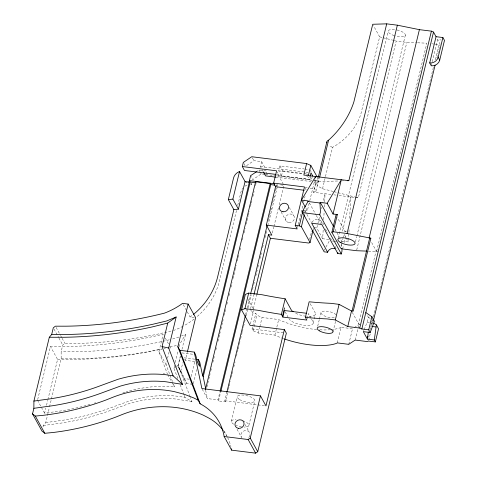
<?xml version="1.0" encoding="UTF-8"?>
<svg xmlns="http://www.w3.org/2000/svg" width="477" height="477" viewBox="0 0 477 477"><rect width="100%" height="100%" fill="white"/><g stroke="black" fill="none" stroke-linecap="round" stroke-linejoin="round"><path stroke-width="0.36" stroke-dasharray="2.38 1.79" d="M51.45 398.939L61.145 358.776L61.145 351.704L62.761 345.026L64.896 343.398L75.455 343.41A399.434 355.896 -28.8 0 0 173.282 330.501M328.868 239.508L322.696 238.738L323.167 229.884M323.442 224.721L323.519 223.248M323.71 219.557L324.181 210.703M324.378 207.018L324.61 202.588M324.646 201.854L325.075 193.74L322.84 203.023M341.496 242.167L341.556 241.094L339.821 237.94M341.556 241.094L348.413 241.946L349.075 229.407M349.659 218.341L350.792 196.941L342.522 231.226L346.081 231.709M37.683 399.553L50.479 346.517L65.576 346.535A419.265 373.569 -28.8 0 0 156.194 335.85L163.152 334.192L158.93 351.68L167.403 373.986M90.087 404.401A225.412 200.847 -28.8 0 1 60.49 411.001L44.611 413.183L45.822 408.169M46.513 405.301L47.724 400.286M47.897 399.565L57.58 359.437L50.479 346.517M42.996 426.915L43.335 425.52L45.738 422.604L49.375 407.543M49.548 406.827L51.277 399.654M172.453 381.493L166.032 364.595L166.706 361.799M167.552 358.299L169.073 352.008M169.913 348.508L170.253 347.113L169.186 345.175M177.849 378.583L173.884 368.131L174.57 365.281M175.262 362.425L178.183 350.303M179.048 346.731L179.561 344.597L185.625 334.198L181.57 335.903M190.126 396.781L178.136 365.215L180.228 356.563M181.97 349.349L185.625 334.198M192.493 384.271L186.757 383.556L183.556 376.335L177.981 366.175L180.36 356.331M194.246 317.521L190.067 317.002L192.72 315.011M180.741 371.195L182.78 362.758M194.711 361.512L185.35 360.344L187.27 352.396M191.134 376.52L194.878 360.994M193.382 383.657L196.786 369.544M236.503 210.464L219.611 280.464A68.378 60.925 -28.8 0 1 196.417 317.181M237.719 205.414L241.028 191.706A9.015 8.031 -28.8 0 1 242.793 188.182M250.443 184.504A9.015 8.031 -28.8 0 1 251.582 184.569L251.922 183.168M206.946 386.901L207.644 384.003M207.823 383.281L209.391 376.77M209.57 376.043L210.613 371.702M210.792 370.981L211.836 366.634M212.885 362.293L213.583 359.402M213.762 358.674L214.286 356.504M215.854 349.993L216.552 347.095M217.953 341.305L219.521 334.794M219.7 334.067L220.744 329.726M220.923 329.005L222.491 322.488M222.67 321.766L223.188 319.596M224.238 315.249L224.935 312.357M225.114 311.63L225.639 309.46M226.861 304.398L227.38 302.227M228.954 295.71L229.652 292.818M231.053 287.029L232.096 282.682M233.146 278.341L233.843 275.444M234.022 274.722L235.066 270.381M235.244 269.654L236.288 265.313M237.337 260.973L238.035 258.075M238.214 257.353L238.733 255.183M239.961 250.115L240.48 247.945M242.405 239.985L242.93 237.814M244.152 232.746L245.196 228.405M246.245 224.059L246.943 221.167M247.122 220.446L248.165 216.099M248.344 215.377L249.388 211.037M250.437 206.69L251.135 203.798M251.313 203.071L251.832 200.9M252.882 196.56L254.104 191.492M255.505 185.702L256.024 183.532M263.173 171.529L260.442 166.556L261.629 161.637L253.907 160.666L246.072 165.966M265.904 174.475L266.756 170.963L259.041 169.997L257.234 171.219M227.523 393.12L225.424 401.801L218.567 400.948L217.977 399.875L219.897 391.915M218.567 400.948L220.666 392.267M312.208 176.794L311.529 179.608L281.525 175.87L278.765 170.849L279.951 165.924L304.099 168.936M283.356 184.283L278.574 175.578L278.771 174.755L277.22 171.941M225.424 401.801L224.834 400.728L226.927 392.046M245.613 314.635L247.008 308.846M247.181 308.124L250.497 294.375M268.307 220.577L269.356 216.236M269.529 215.515L270.578 211.174M270.751 210.452L271.449 207.555M272.498 203.214L273.548 198.873M273.72 198.152L274.418 195.26M275.467 190.919L276.517 186.579M276.69 185.851L277.036 184.408L277.632 185.481L268.199 224.548M228.394 389.506L229.091 386.608M229.264 385.887L230.313 381.546M231.363 377.206L232.06 374.314M232.233 373.586L232.758 371.416M233.808 367.075L235.03 362.013M236.425 356.224L237.993 349.713M238.172 348.991L239.215 344.65M239.394 343.923L240.438 339.582M240.617 338.861L242.185 332.35M242.364 331.622L243.407 327.282M243.586 326.56L245.154 320.049M246.204 315.708L251.266 294.726M252.488 289.664L253.537 285.324M253.71 284.596L254.76 280.255M255.803 275.915L256.501 273.023M256.68 272.301L257.723 267.961M257.902 267.233L258.945 262.893M259.995 258.552L260.692 255.66M260.871 254.939L261.39 252.768M262.612 247.7L263.662 243.359M265.057 237.57L266.631 231.059M281.525 175.87L282.712 170.945L279.951 165.924M250.592 308.619L254.056 294.267M316.704 329.565A45.076 15.884 13.6 0 1 279.826 320.139L278.663 319.536L262.076 317.473L256.805 315.142L255.821 313.347L252.393 312.924L253.257 309.334M253.43 308.613L256.721 294.983M250.431 323.931L253.681 310.473M272.385 232.961L273.78 227.177M273.953 226.456L278.49 207.662M279.188 204.776L283.893 185.261M283.618 338.7A45.076 15.884 13.6 0 1 276.064 335.719L274.907 335.122L258.319 333.053L253.048 330.728L252.059 328.933L252.571 326.811M252.744 326.101L255.821 313.347M253.048 330.728L256.805 315.142M231.333 421.382L237.272 396.781M258.319 333.053L259.685 327.389M259.858 326.679L262.076 317.473M248.916 425.305L254.855 400.698M297.547 227.481L298.071 225.311M298.244 224.589L302.967 205.032M303.664 202.135L305.059 196.345M278.574 175.578L309.43 179.424L310.062 176.8M274.907 335.122L278.663 319.536M304.821 212.617L305.161 211.204L303.056 210.268M304.481 210.446L307.343 210.804L309.579 201.521M309.752 200.805L314.921 179.376M330.955 194.467L313.3 192.255L316.066 180.783L318.708 179.775L317.628 177.82M313.3 192.255L315.941 191.247L314.558 188.749L316.138 182.19L314.087 178.458M316.817 183.472L318.195 177.766M315.941 191.247L318.708 179.775M333.274 191.486L322.535 188.743A13.07 4.603 13.6 0 1 318.594 181.57L319.453 178.004M309.603 239.508L311.654 231.005M322.535 188.743L325.29 177.325M325.463 176.615L332.523 147.363C341.633 142.289 349.563 135.045 355.138 126.208A65.146 60.931 19.7 0 0 360.755 114.456L379.65 36.848L373.425 25.525M312.972 230.504L313.484 228.382M322.696 238.738L316.806 228.018L319.56 216.594M321.456 208.735L321.802 207.31M307.182 318.755L308.446 313.508L311.237 318.582M324.503 250.401L324.849 248.964M313.288 323.001L315.464 313.979M338.223 238.077L388.147 31.202M317.712 326.137L319.25 319.763M319.423 319.053L320.961 312.679M341.055 245.905L341.401 244.474M341.574 243.759L342.784 238.744M342.957 238.029L343.822 234.451M342.647 248.982L343.512 245.405M344.203 242.543L346.105 234.666M339.04 195.475L358.322 197.883L396.172 41.064L406.815 42.393L416.451 42.763M333.024 331.789L335.754 320.455M355.448 241.922L356.671 236.86M356.85 236.133L405.378 35.042M356.718 249.996L406.815 42.393M337.299 342.903L341.055 327.317L352.503 328.748L353.672 327.973M348.741 344.328L352.503 328.748M354.256 327.586L358.937 324.485L360.66 324.682L358.543 323.764L376.162 250.771L370.921 241.237M355.18 340.065L357.911 328.731M358.084 328.027L358.937 324.485M368.405 251.176L376.556 251.486L426.832 43.163L417.196 42.793M364.124 329.685L367.063 322.512L368.351 317.181L366.765 314.307M431.286 65.796L437.618 39.555L441.046 39.979M369.973 329.977L372.424 319.84M373.121 316.943L433.414 67.108M435.161 59.869L438.828 44.659L440.152 44.158L437.618 39.555M368.673 340.345L370.39 333.214M373.33 321.039L372.459 324.658L371.386 322.714M436.837 57.89L439.973 44.88M363.325 331.646L363.856 330.34M325.922 247.05L329.5 240.67M173.884 368.131L175.703 366.885M176.311 366.467L178.136 365.215M264.848 174.397L261.211 173.944L252.768 179.65L250.598 175.703M341.055 327.317L340.435 327.693A45.076 15.884 13.6 0 1 331.133 329.667M178.869 337.042L172.018 339.165M122.851 392.988L125.6 392.028M247.348 182.202L245.649 182.625L247.08 182.804M169.246 339.827L163.015 341.305A408.491 363.969 -28.8 0 1 74.728 351.722L61.145 351.704M169.979 347.041L178.636 344.984M163.987 348.598L165.382 348.27M45.738 422.604L63.238 420.201A230.826 205.665 -28.8 0 0 113.305 406.851L129.786 400.823A117.223 104.445 -28.8 0 1 177.742 396.25L184.998 397.389L191.951 401.586L190.389 397.466M43.335 425.52L62.427 422.902A236.193 210.446 -28.8 0 0 113.663 409.242L129.72 403.363A111.851 99.657 -28.8 0 1 175.482 398.999L191.951 401.586M318.594 181.57L339.26 180.956M342.218 180.866L343.69 180.819M61.145 358.776L75.479 358.793A413.857 368.751 -28.8 0 0 161.399 349.015M57.58 359.437L72.677 359.449A419.265 373.569 -28.8 0 0 161.864 349.081M163.194 373.753L164.601 373.831M173.479 384.194L174.504 386.901L163.981 386.328A122.637 109.269 -28.8 0 0 126.286 391.79M202.218 389.178L207.394 398.593L217.977 399.875M431.768 43.783L434.595 44.134M435.298 44.218L438.828 44.659M304.833 169.025L309.221 169.573M260.442 166.556L308.082 172.495M282.712 170.945L303.205 173.503M303.932 173.592L307.593 174.051M278.765 170.849L302.913 173.861M306.574 174.314L308.768 174.588M276.582 174.481L278.771 174.755M265.576 174.487L275.754 175.757M276.481 175.846L316.066 180.783M275.825 177.164L311.01 181.546M313.938 181.916L316.138 182.19M305.006 187.556L307.206 187.831M310.145 188.2L314.558 188.749M280.464 184.832L283.207 185.177M276.261 185.309L277.632 185.481M333.894 194.837L336.1 195.111M332.32 241.022L334.437 241.29M335.146 241.374L336.559 241.553M376.556 251.486L377.701 251.629M367.063 322.512L372.549 323.191M370.408 326.268L371.78 326.435M252.059 328.933L284.888 333.024M181.928 352.902L194.92 354.524M194.771 359.181L183.967 357.833L185.35 360.344M177.981 366.175L183.997 378.535L190.448 379.34M224.834 400.728L264.496 405.712M313.938 227.648L316.806 228.018M379.65 36.848L382.524 37.582M383.24 37.766L392.577 40.146M393.298 40.33L396.172 41.064M333.989 191.665L354.745 196.971M355.46 197.15L358.322 197.883M306.842 176.383L308.047 176.913L309.43 179.424M346.266 231.572L344.686 230.874L337.406 217.584M376.162 250.771L377.218 251.236M368.351 317.181L371.38 319.25M371.988 319.668L373.807 320.908M371.535 321.599L372.746 322.422M309.955 169.669L311.332 172.179M344.251 234.38L348.413 241.946M309.8 176.472L311.529 179.608M334.961 229.097L339.475 237.307M305.149 188.159L306.133 189.953M321.134 221.233L322.553 223.82M325.392 228.984L327.52 232.854M330.358 238.023L331.783 240.605M334.973 246.412L337.102 250.288M309.34 202.826L315.953 214.847M316.299 215.485L320.86 223.773M305.954 208.282L307.343 210.804M305.161 211.204L306.55 213.726M306.896 214.352L311.403 222.55M352.253 312.328L358.543 323.764M289.271 207.423L293.796 215.652M261.629 161.637L265.045 167.85M252.363 157.851L253.907 160.666M259.041 169.997L259.971 171.69M260.281 172.251L261.211 173.944M281.168 212.038L286.039 220.899M243.926 163.557L245.47 166.372M250.89 183.317L251.582 184.569M310.205 303.724L315.16 312.733A12.623 4.448 13.6 0 1 306.538 316.329M311.582 319.214L312.978 321.754A12.623 4.448 13.6 0 1 303.742 325.278A12.623 4.448 13.6 0 1 288.979 318.761M285.145 311.785L287.935 316.859M248.129 299.359L253.847 309.764M250.419 309.334L252.393 312.924M183.287 304.672L186.859 311.159M187.217 311.809L190.067 317.002M245.124 424.625L249.304 432.216M237.021 429.234L241.541 437.463A4.687 4.18 -28.8 0 1 244.087 430.868A4.687 4.18 -28.8 0 1 249.996 434.273M224.089 431.095L226.587 435.638M165.28 338.068L168.834 344.525M178.738 367.445L181.498 372.465M183.997 378.535L186.757 383.556M158.93 351.68L166.032 364.595M167.761 374.63L171.666 381.731M172.024 382.381L174.504 386.901M56.131 327.455L60.335 335.104M60.686 335.742L61.736 337.656M62.088 338.294L64.896 343.398M53.996 329.082L58.552 337.37M58.904 338.008L62.761 345.026M37.51 400.269L41.058 406.726M41.416 407.37L44.611 413.183M180.234 384.85L183.937 394.604M184.205 395.302L184.998 397.389M205.629 390.144L207.394 398.593M341.61 244.23L341.8 247.664M312 222.365A5.408 4.818 -28.8 0 1 317.843 219.342A5.408 4.818 -28.8 0 1 321.933 223.606M95.65 402.725A225.412 200.847 -28.8 0 1 94.261 403.154M330.448 329.726A45.076 15.884 13.6 0 1 319.602 329.786M242.704 420.774A9.015 3.178 13.6 0 1 248.881 424.87A9.015 3.178 13.6 0 1 244.248 427.088M241.535 426.855A9.015 3.178 13.6 0 1 236.127 425.406M233.688 424.214A9.015 3.178 13.6 0 1 236.002 419.605M194.109 319.059A68.378 60.925 -28.8 0 1 183.645 325.91M183.061 326.226A68.378 60.925 -28.8 0 1 173.998 330.322M332.523 147.363A13.07 4.603 13.6 0 1 329.07 145.39M244.939 186.215A9.015 8.031 -28.8 0 1 248.726 184.665M227.612 437.558A55.374 49.34 -28.8 0 1 230.94 446.716M223.647 431.023A55.374 49.34 -28.8 0 1 227.302 436.938M305.918 316.257A12.623 4.448 13.6 0 1 294.148 312.447M334.264 317.718A8.115 2.856 13.6 0 1 322.631 314.933A8.115 2.856 13.6 0 1 324.563 311.082A8.115 2.856 13.6 0 1 335.862 314.534M249.882 435.4A4.687 4.18 -28.8 0 1 247.849 438.25M397.067 29.997A8.836 3.112 13.6 0 1 405.301 35.34A8.836 3.112 13.6 0 1 394.777 35.811M394.235 35.644A8.836 3.112 13.6 0 1 388.218 30.904A8.836 3.112 13.6 0 1 396.506 29.878M239.627 399.607A9.015 3.178 13.6 0 0 254.474 401.455A9.015 3.178 13.6 0 0 244.093 395.153A9.015 3.178 13.6 0 0 239.627 399.607M288.889 222.544A4.687 4.18 -28.8 0 0 294.291 216.624A4.687 4.18 -28.8 0 0 286.57 215.664A4.687 4.18 -28.8 0 0 288.889 222.544"/><path stroke-width="0.72" d="M223.23 430.463A55.374 49.34 -28.8 0 0 207.65 417.441L203.214 415.145A102.776 91.572 -28.8 0 0 121.408 414.841L116.263 416.91A245.25 218.52 -28.8 0 1 52.226 432.585L44.796 433.289L41.988 431.095L32.525 413.881L33.867 408.306L33.909 401.079L49.316 337.257L51.683 334.49L53.299 327.806L55.427 326.179L65.993 326.19A399.434 355.896 -28.8 0 0 164.535 313.109A68.378 60.925 -28.8 0 0 180.419 304.904L182.512 303.372L188.147 304.064L195.642 317.694L187.443 351.668M341.842 248.35L341.991 251.099L341.299 253.973L337.811 253.537L337.901 252.661M368.322 331.885L367.433 339.117L374.29 339.97L375.357 341.914L368.5 341.061L367.177 341.562L355.18 340.065L348.741 344.328L337.299 342.903L336.673 343.279A45.076 15.884 13.6 0 1 284.334 338.95M374.29 339.97L376.389 324.909L373.962 323.251M368.011 336.202L367.433 339.117L363.325 331.646L370.182 332.499L374.415 321.319L371.881 316.716L365.817 312.578M182.488 384.373L173.169 375.87L162.049 346.612L167.731 323.072L176.156 316.984L168.673 348.001L182.488 384.373L166.014 381.779A111.851 99.657 -28.8 0 0 120.258 386.143L104.201 392.022A236.193 210.446 -28.8 0 1 52.965 405.683L33.867 408.306M293.128 311.773A12.623 4.448 13.6 0 1 291.155 309.74L285.145 298.799L279.814 297.97A182.107 64.162 13.6 0 1 262.165 294.762L248.672 293.081L245.369 294.339L241.612 309.925L250.091 325.344L284.375 329.619L286.343 333.208L257.747 451.725L255.636 453.15L231.637 450.157L224.142 436.527A55.374 49.34 -28.8 0 0 200.155 403.81L198.182 400.221L177.855 346.713L188.147 304.064M228.34 199.619L233.539 178.076A9.015 8.031 -28.8 0 1 239.537 171.505L245.059 181.552L238.399 209.159L233.861 209.659L228.34 199.619L232.877 199.112L238.399 209.159M232.877 199.112L239.537 171.505M275.849 174.391L244.486 170.48L242.316 166.539L243.306 162.436L251.743 156.73L306.604 163.569L310.819 165.43L317.271 177.17M233.861 209.659L217.637 276.875A68.378 60.925 -28.8 0 1 193.304 314.546M256.203 182.81L250.198 182.059L249.411 180.628L250.598 175.703L256.626 171.631M205.772 389.077L203.208 376.788L202.618 375.715L249.346 182.083L245.059 181.552M203.208 376.788L249.936 183.162L249.346 182.083M205.486 389.441L255.612 181.731L270.179 183.55L270.775 184.629L220.839 391.545M220.07 391.188L270.179 183.55M254.056 294.267L268.432 234.702L271.86 235.125L266.339 225.084L275.605 186.698L273.631 183.114L276.6 170.814L242.316 166.539M241.612 309.925L244.91 308.667L248.672 293.081M226.927 392.046L245.434 315.357M250.675 293.653L267.084 225.645M256.894 294.261L270.405 238.285L268.432 234.702M306.604 163.569L303.831 175.053L348.86 180.67L386.704 23.85L397.353 25.18L419.402 29.652L431.405 31.148L433.51 32.078L436.044 36.681L429.705 62.928L431.286 65.796A7.215 6.428 -28.8 0 0 439.722 60.09L444.475 40.408L442.9 37.54L436.044 36.681M266.339 225.084L297.195 228.93L295.227 225.347L304.487 186.96L273.631 183.114M308.392 175.476L310.819 165.43M310.223 176.144L311.01 172.865L312.721 175.971M270.405 238.285L308.75 243.049L310.068 242.543L301.404 226.784L299.294 225.854L303.056 210.268M335.104 248.726A5.408 4.818 -28.8 0 0 327.967 251.421L327.639 252.267L324.157 251.832L302.621 212.659L303.312 209.791L308.303 200.936L301.446 200.084L315.613 176.52L315.267 177.951M257.747 451.725L250.252 438.095L260.448 395.856L201.872 388.552L194.258 352.104L179.829 350.303L177.855 346.713M301.404 226.784L304.308 214.745M366.92 251.117L356.546 250.717L342.647 248.982L340.542 248.052L331.861 232.275L333.184 231.768L347.077 233.503L370.844 238.19L353.224 311.189L351.513 310.974L339.093 304.356L330.74 303.318A182.107 64.162 13.6 0 1 314.271 302.263L309.144 301.792L305.381 317.378L306.866 320.067L282.861 317.074L281.382 314.385L285.145 298.799M282.467 316.358L284.513 307.886M282.861 317.074L284.447 310.515L306.264 313.234M318.362 177.05L326.799 142.092M319.626 177.289L328.575 140.19C336.714 132.856 343.577 124.115 348.651 114.402A65.146 48.189 -52 0 0 353.862 101.923L372.734 24.267L386.704 23.85M284.375 329.619L265.969 405.897L260.448 395.856M310.068 242.543L312.972 230.504M341.299 253.973L319.763 214.799L320.455 211.931L319.966 202.993L320.3 202.433L327.156 203.285L333.053 214.012L337.34 214.549L333.184 231.768M333.053 214.012L341.329 179.728L327.156 203.285M331.861 232.275L336.023 215.049L337.34 214.549M347.077 233.503L397.353 25.18M370.182 332.499L368.715 329.84L361.858 328.981L359.753 328.051L347.751 326.554L335.331 319.942L339.093 304.356M347.751 326.554L351.513 310.974M369.126 237.975L419.402 29.652M352.08 310.968L369.52 238.697L370.844 238.19M359.753 328.051L431.405 31.148M361.858 328.981L433.51 32.078M368.715 329.84L371.881 316.716M373.503 320.317L435.09 65.122M439.722 60.09L438.148 57.222L442.9 37.54M375.357 341.914L378.523 328.79L376.389 324.909M224.142 436.527L248.141 439.52L250.252 438.095M176.156 316.984L166.706 320.961L153.552 324.092A408.491 363.969 -28.8 0 1 65.26 334.502L51.683 334.49M167.731 323.072L153.093 326.727A413.857 368.751 -28.8 0 1 63.65 337.275L49.316 337.257M33.909 401.079L51.403 398.677A230.826 205.665 -28.8 0 0 101.476 385.333L117.956 379.304A117.223 104.445 -28.8 0 1 165.907 374.731L173.169 375.87M32.525 413.881L35.334 416.075L42.763 415.366A245.25 218.52 -28.8 0 0 106.8 399.696L111.946 397.621A102.776 91.572 -28.8 0 1 174.427 391.665L184.313 394.294L193.745 397.931L198.182 400.221M347.387 180.711L348.86 180.67M248.487 182.065L250.198 182.059M305.381 317.378L310.509 317.849A182.107 64.162 13.6 0 0 326.978 318.898L335.331 319.942M275.825 177.164L265.57 175.882L263.519 172.149M249.411 180.628L274.215 183.717M270.775 184.629L274.889 185.142M275.605 186.698L304.254 190.275M307.963 201.497L319.966 202.993M302.621 212.659L319.763 214.799M295.227 225.347L299.294 225.854M244.91 308.667L258.409 310.348A182.107 64.162 13.6 0 0 276.058 313.55L281.382 314.385M372.465 326.524L375.894 326.948M196.214 359.36L198.372 359.628L199.756 362.138L202.618 375.715M162.049 346.612L168.673 348.001M320.3 202.433L333.56 226.545M337.811 253.537L321.844 224.488L311.672 223.218L327.639 252.267M301.446 200.084L305.262 207.018M248.141 439.52L255.636 453.15M35.334 416.075L44.796 433.289M194.258 352.104C197.198 356.426 196.065 362.24 199.768 366.276L198.372 359.628M179.829 350.303L200.155 403.81M231.387 448.774A55.374 49.34 -28.8 0 1 231.637 450.157M326.858 142.701A13.07 4.603 13.6 0 1 328.575 140.19M438.148 57.222A7.215 6.428 -28.8 0 1 429.705 62.928M319.316 330.805A8.115 2.856 13.6 0 0 332.678 332.469A8.115 2.856 13.6 0 0 323.334 326.799A8.115 2.856 13.6 0 0 319.316 330.805M282.968 211.782A4.687 4.18 -28.8 0 0 288.376 205.867A4.687 4.18 -28.8 0 0 280.655 204.901A4.687 4.18 -28.8 0 0 282.968 211.782M238.476 428.346A4.687 4.18 -28.8 0 0 243.884 422.431A4.687 4.18 -28.8 0 0 236.163 421.465A4.687 4.18 -28.8 0 0 238.476 428.346M340.179 242.298A8.836 3.112 13.6 0 0 354.727 244.111A8.836 3.112 13.6 0 0 344.555 237.934A8.836 3.112 13.6 0 0 340.179 242.298"/></g></svg>
